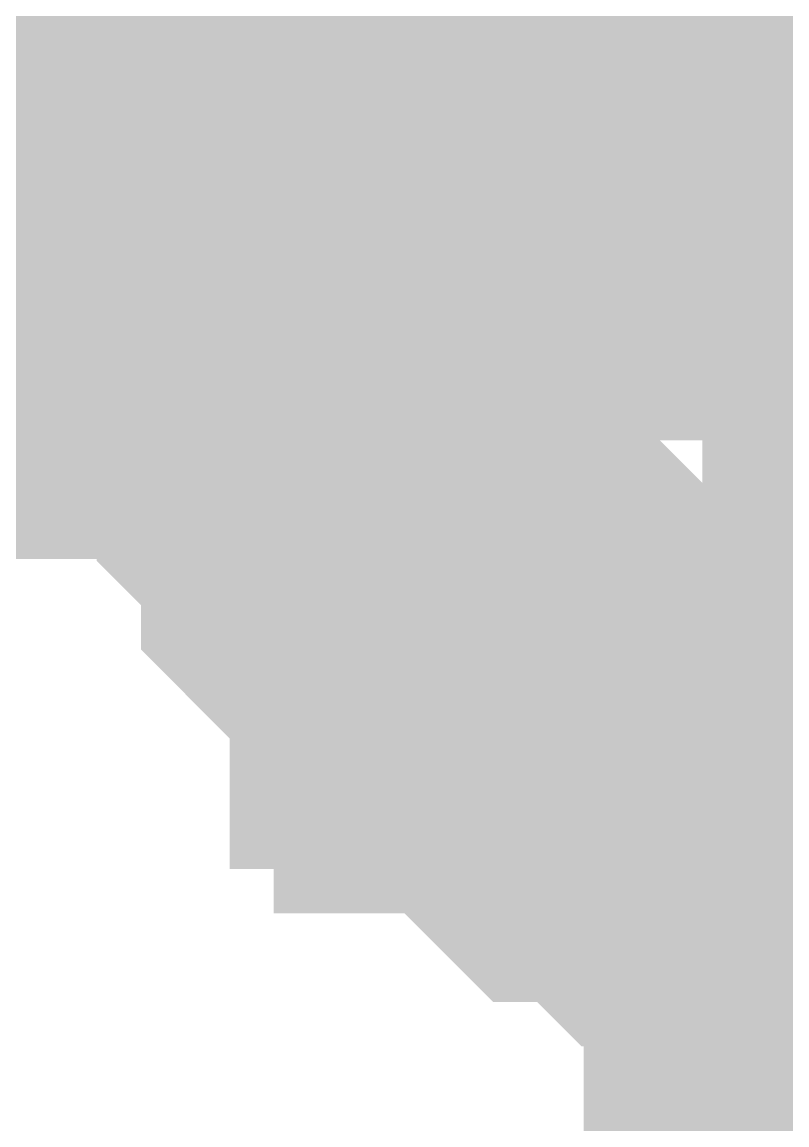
# Model space of a CAD drawing. Header units: inches. Extents: x 0 to 841, y 0 to 594.
# Drawn here: x 774.075 to 774.851, y 399.05 to 400.167 of the extents above; entities that cross this region are included whole.
import ezdxf

# ---------------------------------------------------------------- set-up
doc = ezdxf.new("R2010")
doc.units = ezdxf.units.IN
doc.layers.add('Sheet', color=255, linetype='Continuous')

msp = doc.modelspace()

# ---------------------------------------------------------------- linework, layer by layer
at = {"layer": 'Sheet'}
for points in [[(775.019, 399.9977, 0.7493, 0.7493, 0), (775.019, 402.4682, 0.7493, 0.7493, 0), (775.019, 402.4682, 0.7493, 0.7493, 0)], [(774.2554, 399.9977, 0.2997, 0.2997, 0), (774.2554, 400.0427, 0.2997, 0.2997, 0), (774.2554, 400.0876, 0.2997, 0.2997, 0), (774.2554, 400.0876, 0.2997, 0.2997, 0), (774.2554, 400.1325, 0.2997, 0.2997, 0), (774.2554, 400.1774, 0.2997, 0.2997, 0), (774.3003, 400.2223, 0.2997, 0.2997, 0), (774.3003, 400.2672, 0.2997, 0.2997, 0), (774.3003, 400.2672, 0.2997, 0.2997, 0), (774.3452, 400.3122, 0.2997, 0.2997, 0), (774.3452, 400.3571, 0.2997, 0.2997, 0)], [(774.2554, 399.9977, 0.2997, 0.2997, 0), (774.2554, 400.0427, 0.2997, 0.2997, 0), (774.2554, 400.0876, 0.2997, 0.2997, 0), (774.2554, 400.0876, 0.2997, 0.2997, 0), (774.2554, 400.1325, 0.2997, 0.2997, 0), (774.2554, 400.1774, 0.2997, 0.2997, 0), (774.3003, 400.2223, 0.2997, 0.2997, 0), (774.3003, 400.2672, 0.2997, 0.2997, 0), (774.3003, 400.2672, 0.2997, 0.2997, 0), (774.3452, 400.3122, 0.2997, 0.2997, 0), (774.3452, 400.3571, 0.2997, 0.2997, 0)], [(774.2554, 399.9977, 0.2997, 0.2997, 0), (774.2554, 400.0427, 0.2997, 0.2997, 0), (774.2554, 400.0876, 0.2997, 0.2997, 0), (774.2554, 400.0876, 0.2997, 0.2997, 0), (774.2554, 400.1325, 0.2997, 0.2997, 0), (774.2554, 400.1774, 0.2997, 0.2997, 0), (774.3003, 400.2223, 0.2997, 0.2997, 0), (774.3003, 400.2672, 0.2997, 0.2997, 0), (774.3003, 400.2672, 0.2997, 0.2997, 0), (774.3452, 400.3122, 0.2997, 0.2997, 0), (774.3452, 400.3571, 0.2997, 0.2997, 0)], [(774.2554, 399.9977, 0.2997, 0.2997, 0), (774.2554, 400.0427, 0.2997, 0.2997, 0), (774.2554, 400.0876, 0.2997, 0.2997, 0), (774.2554, 400.0876, 0.2997, 0.2997, 0), (774.2554, 400.1325, 0.2997, 0.2997, 0), (774.2554, 400.1774, 0.2997, 0.2997, 0), (774.3003, 400.2223, 0.2997, 0.2997, 0), (774.3003, 400.2672, 0.2997, 0.2997, 0), (774.3003, 400.2672, 0.2997, 0.2997, 0), (774.3452, 400.3122, 0.2997, 0.2997, 0), (774.3452, 400.3571, 0.2997, 0.2997, 0)], [(774.48, 399.9977, 0.2997, 0.2997, 0), (774.48, 400.0427, 0.2997, 0.2997, 0), (774.48, 400.0427, 0.2997, 0.2997, 0), (774.48, 400.0876, 0.2997, 0.2997, 0), (774.48, 400.0876, 0.2997, 0.2997, 0), (774.48, 400.1325, 0.2997, 0.2997, 0), (774.5249, 400.1325, 0.2997, 0.2997, 0), (774.5249, 400.1774, 0.2997, 0.2997, 0), (774.5249, 400.1774, 0.2997, 0.2997, 0), (774.5249, 400.2223, 0.2997, 0.2997, 0), (774.5249, 400.2223, 0.2997, 0.2997, 0), (774.5698, 400.2672, 0.2997, 0.2997, 0), (774.5698, 400.2672, 0.2997, 0.2997, 0), (774.5698, 400.3122, 0.2997, 0.2997, 0), (774.6147, 400.3122, 0.2997, 0.2997, 0), (774.6147, 400.3122, 0.2997, 0.2997, 0), (774.6147, 400.3571, 0.2997, 0.2997, 0)], [(774.48, 399.9977, 0.2997, 0.2997, 0), (774.48, 400.0427, 0.2997, 0.2997, 0), (774.48, 400.0427, 0.2997, 0.2997, 0), (774.48, 400.0876, 0.2997, 0.2997, 0), (774.48, 400.0876, 0.2997, 0.2997, 0), (774.48, 400.1325, 0.2997, 0.2997, 0), (774.5249, 400.1325, 0.2997, 0.2997, 0), (774.5249, 400.1774, 0.2997, 0.2997, 0), (774.5249, 400.1774, 0.2997, 0.2997, 0), (774.5249, 400.2223, 0.2997, 0.2997, 0), (774.5249, 400.2223, 0.2997, 0.2997, 0), (774.5698, 400.2672, 0.2997, 0.2997, 0), (774.5698, 400.2672, 0.2997, 0.2997, 0), (774.5698, 400.3122, 0.2997, 0.2997, 0), (774.6147, 400.3122, 0.2997, 0.2997, 0), (774.6147, 400.3122, 0.2997, 0.2997, 0), (774.6147, 400.3571, 0.2997, 0.2997, 0)], [(774.48, 399.9977, 0.2997, 0.2997, 0), (774.48, 400.0427, 0.2997, 0.2997, 0), (774.48, 400.0427, 0.2997, 0.2997, 0), (774.48, 400.0876, 0.2997, 0.2997, 0), (774.48, 400.0876, 0.2997, 0.2997, 0), (774.48, 400.1325, 0.2997, 0.2997, 0), (774.5249, 400.1325, 0.2997, 0.2997, 0), (774.5249, 400.1774, 0.2997, 0.2997, 0), (774.5249, 400.1774, 0.2997, 0.2997, 0), (774.5249, 400.2223, 0.2997, 0.2997, 0), (774.5249, 400.2223, 0.2997, 0.2997, 0), (774.5698, 400.2672, 0.2997, 0.2997, 0), (774.5698, 400.2672, 0.2997, 0.2997, 0), (774.5698, 400.3122, 0.2997, 0.2997, 0), (774.6147, 400.3122, 0.2997, 0.2997, 0), (774.6147, 400.3122, 0.2997, 0.2997, 0), (774.6147, 400.3571, 0.2997, 0.2997, 0)], [(752.5162, 399.9977, 0.7493, 0.7493, 0), (760.0171, 399.9977, 0.7493, 0.7493, 0), (775.019, 399.9977, 0.7493, 0.7493, 0)], [(775.019, 399.9977, 0.7493, 0.7493, 0), (775.019, 394.4728, 0.7493, 0.7493, 0)], [(774.2554, 399.9977, 0.0991, 0.0991, 0), (774.2554, 400.0427, 0.0991, 0.0991, 0), (774.2554, 400.0876, 0.0991, 0.0991, 0), (774.2554, 400.0876, 0.0991, 0.0991, 0), (774.2554, 400.1325, 0.0991, 0.0991, 0), (774.2554, 400.1774, 0.0991, 0.0991, 0), (774.3003, 400.2223, 0.0991, 0.0991, 0)], [(774.2554, 399.9977, 0.0991, 0.0991, 0), (774.2554, 400.0427, 0.0991, 0.0991, 0), (774.2554, 400.0876, 0.0991, 0.0991, 0), (774.2554, 400.0876, 0.0991, 0.0991, 0), (774.2554, 400.1325, 0.0991, 0.0991, 0), (774.2554, 400.1774, 0.0991, 0.0991, 0), (774.3003, 400.2223, 0.0991, 0.0991, 0)], [(774.2554, 399.9977, 0.0991, 0.0991, 0), (774.2554, 400.0427, 0.0991, 0.0991, 0), (774.2554, 400.0876, 0.0991, 0.0991, 0), (774.2554, 400.0876, 0.0991, 0.0991, 0), (774.2554, 400.1325, 0.0991, 0.0991, 0), (774.2554, 400.1774, 0.0991, 0.0991, 0), (774.3003, 400.2223, 0.0991, 0.0991, 0)], [(774.2554, 399.9977, 0.0991, 0.0991, 0), (774.2554, 400.0427, 0.0991, 0.0991, 0), (774.2554, 400.0876, 0.0991, 0.0991, 0), (774.2554, 400.0876, 0.0991, 0.0991, 0), (774.2554, 400.1325, 0.0991, 0.0991, 0), (774.2554, 400.1774, 0.0991, 0.0991, 0), (774.3003, 400.2223, 0.0991, 0.0991, 0)], [(774.48, 399.9977, 0.0991, 0.0991, 0), (774.48, 400.0427, 0.0991, 0.0991, 0), (774.48, 400.0427, 0.0991, 0.0991, 0), (774.48, 400.0876, 0.0991, 0.0991, 0), (774.48, 400.0876, 0.0991, 0.0991, 0), (774.48, 400.1325, 0.0991, 0.0991, 0), (774.5249, 400.1325, 0.0991, 0.0991, 0), (774.5249, 400.1774, 0.0991, 0.0991, 0), (774.5249, 400.1774, 0.0991, 0.0991, 0), (774.5249, 400.2223, 0.0991, 0.0991, 0)], [(774.48, 399.9977, 0.0991, 0.0991, 0), (774.48, 400.0427, 0.0991, 0.0991, 0), (774.48, 400.0427, 0.0991, 0.0991, 0), (774.48, 400.0876, 0.0991, 0.0991, 0), (774.48, 400.0876, 0.0991, 0.0991, 0), (774.48, 400.1325, 0.0991, 0.0991, 0), (774.5249, 400.1325, 0.0991, 0.0991, 0), (774.5249, 400.1774, 0.0991, 0.0991, 0), (774.5249, 400.1774, 0.0991, 0.0991, 0), (774.5249, 400.2223, 0.0991, 0.0991, 0)], [(774.48, 399.9977, 0.0991, 0.0991, 0), (774.48, 400.0427, 0.0991, 0.0991, 0), (774.48, 400.0427, 0.0991, 0.0991, 0), (774.48, 400.0876, 0.0991, 0.0991, 0), (774.48, 400.0876, 0.0991, 0.0991, 0), (774.48, 400.1325, 0.0991, 0.0991, 0), (774.5249, 400.1325, 0.0991, 0.0991, 0), (774.5249, 400.1774, 0.0991, 0.0991, 0), (774.5249, 400.1774, 0.0991, 0.0991, 0), (774.5249, 400.2223, 0.0991, 0.0991, 0)], [(775.019, 399.2341, 0.2997, 0.2997, 0), (774.974, 399.2341, 0.2997, 0.2997, 0), (774.9291, 399.2341, 0.2997, 0.2997, 0), (774.8842, 399.2341, 0.2997, 0.2997, 0), (774.8393, 399.2341, 0.2997, 0.2997, 0), (774.8393, 399.2341, 0.2997, 0.2997, 0), (774.7944, 399.279, 0.2997, 0.2997, 0), (774.7495, 399.279, 0.2997, 0.2997, 0), (774.7045, 399.279, 0.2997, 0.2997, 0), (774.6596, 399.324, 0.2997, 0.2997, 0), (774.6596, 399.324, 0.2997, 0.2997, 0), (774.6147, 399.324, 0.2997, 0.2997, 0), (774.5698, 399.3689, 0.2997, 0.2997, 0), (774.5698, 399.3689, 0.2997, 0.2997, 0), (774.5249, 399.4138, 0.2997, 0.2997, 0), (774.48, 399.4138, 0.2997, 0.2997, 0), (774.48, 399.4587, 0.2997, 0.2997, 0), (774.4351, 399.4587, 0.2997, 0.2997, 0), (774.4351, 399.5036, 0.2997, 0.2997, 0), (774.3901, 399.5485, 0.2997, 0.2997, 0), (774.3901, 399.5485, 0.2997, 0.2997, 0), (774.3452, 399.5935, 0.2997, 0.2997, 0), (774.3452, 399.6384, 0.2997, 0.2997, 0), (774.3452, 399.6384, 0.2997, 0.2997, 0), (774.3003, 399.6833, 0.2997, 0.2997, 0), (774.3003, 399.7282, 0.2997, 0.2997, 0), (774.3003, 399.7731, 0.2997, 0.2997, 0), (774.2554, 399.8181, 0.2997, 0.2997, 0), (774.2554, 399.8181, 0.2997, 0.2997, 0), (774.2554, 399.863, 0.2997, 0.2997, 0), (774.2554, 399.9079, 0.2997, 0.2997, 0), (774.2554, 399.9528, 0.2997, 0.2997, 0), (774.2554, 399.9977, 0.2997, 0.2997, 0)], [(774.2554, 399.9977, 0.2997, 0.2997, 0), (774.2554, 399.9977, 0.2997, 0.2997, 0)], [(775.019, 399.2341, 0.2997, 0.2997, 0), (774.974, 399.2341, 0.2997, 0.2997, 0), (774.9291, 399.2341, 0.2997, 0.2997, 0), (774.8842, 399.2341, 0.2997, 0.2997, 0), (774.8393, 399.2341, 0.2997, 0.2997, 0), (774.8393, 399.2341, 0.2997, 0.2997, 0), (774.7944, 399.279, 0.2997, 0.2997, 0), (774.7495, 399.279, 0.2997, 0.2997, 0), (774.7045, 399.279, 0.2997, 0.2997, 0), (774.6596, 399.324, 0.2997, 0.2997, 0), (774.6596, 399.324, 0.2997, 0.2997, 0), (774.6147, 399.324, 0.2997, 0.2997, 0), (774.5698, 399.3689, 0.2997, 0.2997, 0), (774.5698, 399.3689, 0.2997, 0.2997, 0), (774.5249, 399.4138, 0.2997, 0.2997, 0), (774.48, 399.4138, 0.2997, 0.2997, 0), (774.48, 399.4587, 0.2997, 0.2997, 0), (774.4351, 399.4587, 0.2997, 0.2997, 0), (774.4351, 399.5036, 0.2997, 0.2997, 0), (774.3901, 399.5485, 0.2997, 0.2997, 0), (774.3901, 399.5485, 0.2997, 0.2997, 0), (774.3452, 399.5935, 0.2997, 0.2997, 0), (774.3452, 399.6384, 0.2997, 0.2997, 0), (774.3452, 399.6384, 0.2997, 0.2997, 0), (774.3003, 399.6833, 0.2997, 0.2997, 0), (774.3003, 399.7282, 0.2997, 0.2997, 0), (774.3003, 399.7731, 0.2997, 0.2997, 0), (774.2554, 399.8181, 0.2997, 0.2997, 0), (774.2554, 399.8181, 0.2997, 0.2997, 0), (774.2554, 399.863, 0.2997, 0.2997, 0), (774.2554, 399.9079, 0.2997, 0.2997, 0), (774.2554, 399.9528, 0.2997, 0.2997, 0), (774.2554, 399.9977, 0.2997, 0.2997, 0)], [(774.2554, 399.9977, 0.2997, 0.2997, 0), (774.2554, 399.9977, 0.2997, 0.2997, 0)], [(775.019, 399.2341, 0.2997, 0.2997, 0), (774.974, 399.2341, 0.2997, 0.2997, 0), (774.9291, 399.2341, 0.2997, 0.2997, 0), (774.8842, 399.2341, 0.2997, 0.2997, 0), (774.8393, 399.2341, 0.2997, 0.2997, 0), (774.8393, 399.2341, 0.2997, 0.2997, 0), (774.7944, 399.279, 0.2997, 0.2997, 0), (774.7495, 399.279, 0.2997, 0.2997, 0), (774.7045, 399.279, 0.2997, 0.2997, 0), (774.6596, 399.324, 0.2997, 0.2997, 0), (774.6596, 399.324, 0.2997, 0.2997, 0), (774.6147, 399.324, 0.2997, 0.2997, 0), (774.5698, 399.3689, 0.2997, 0.2997, 0), (774.5698, 399.3689, 0.2997, 0.2997, 0), (774.5249, 399.4138, 0.2997, 0.2997, 0), (774.48, 399.4138, 0.2997, 0.2997, 0), (774.48, 399.4587, 0.2997, 0.2997, 0), (774.4351, 399.4587, 0.2997, 0.2997, 0), (774.4351, 399.5036, 0.2997, 0.2997, 0), (774.3901, 399.5485, 0.2997, 0.2997, 0), (774.3901, 399.5485, 0.2997, 0.2997, 0), (774.3452, 399.5935, 0.2997, 0.2997, 0), (774.3452, 399.6384, 0.2997, 0.2997, 0), (774.3452, 399.6384, 0.2997, 0.2997, 0), (774.3003, 399.6833, 0.2997, 0.2997, 0), (774.3003, 399.7282, 0.2997, 0.2997, 0), (774.3003, 399.7731, 0.2997, 0.2997, 0), (774.2554, 399.8181, 0.2997, 0.2997, 0), (774.2554, 399.8181, 0.2997, 0.2997, 0), (774.2554, 399.863, 0.2997, 0.2997, 0), (774.2554, 399.9079, 0.2997, 0.2997, 0), (774.2554, 399.9528, 0.2997, 0.2997, 0), (774.2554, 399.9977, 0.2997, 0.2997, 0)], [(774.2554, 399.9977, 0.2997, 0.2997, 0), (774.2554, 399.9977, 0.2997, 0.2997, 0)], [(775.019, 399.2341, 0.2997, 0.2997, 0), (774.974, 399.2341, 0.2997, 0.2997, 0), (774.9291, 399.2341, 0.2997, 0.2997, 0), (774.8842, 399.2341, 0.2997, 0.2997, 0), (774.8393, 399.2341, 0.2997, 0.2997, 0), (774.8393, 399.2341, 0.2997, 0.2997, 0), (774.7944, 399.279, 0.2997, 0.2997, 0), (774.7495, 399.279, 0.2997, 0.2997, 0), (774.7045, 399.279, 0.2997, 0.2997, 0), (774.6596, 399.324, 0.2997, 0.2997, 0), (774.6596, 399.324, 0.2997, 0.2997, 0), (774.6147, 399.324, 0.2997, 0.2997, 0), (774.5698, 399.3689, 0.2997, 0.2997, 0), (774.5698, 399.3689, 0.2997, 0.2997, 0), (774.5249, 399.4138, 0.2997, 0.2997, 0), (774.48, 399.4138, 0.2997, 0.2997, 0), (774.48, 399.4587, 0.2997, 0.2997, 0), (774.4351, 399.4587, 0.2997, 0.2997, 0), (774.4351, 399.5036, 0.2997, 0.2997, 0), (774.3901, 399.5485, 0.2997, 0.2997, 0), (774.3901, 399.5485, 0.2997, 0.2997, 0), (774.3452, 399.5935, 0.2997, 0.2997, 0), (774.3452, 399.6384, 0.2997, 0.2997, 0), (774.3452, 399.6384, 0.2997, 0.2997, 0), (774.3003, 399.6833, 0.2997, 0.2997, 0), (774.3003, 399.7282, 0.2997, 0.2997, 0), (774.3003, 399.7731, 0.2997, 0.2997, 0), (774.2554, 399.8181, 0.2997, 0.2997, 0), (774.2554, 399.8181, 0.2997, 0.2997, 0), (774.2554, 399.863, 0.2997, 0.2997, 0), (774.2554, 399.9079, 0.2997, 0.2997, 0), (774.2554, 399.9528, 0.2997, 0.2997, 0), (774.2554, 399.9977, 0.2997, 0.2997, 0)], [(774.2554, 399.9977, 0.2997, 0.2997, 0), (774.2554, 399.9977, 0.2997, 0.2997, 0)], [(775.019, 399.4587, 0.2997, 0.2997, 0), (774.974, 399.4587, 0.2997, 0.2997, 0), (774.974, 399.4587, 0.2997, 0.2997, 0), (774.9291, 399.4587, 0.2997, 0.2997, 0), (774.8842, 399.4587, 0.2997, 0.2997, 0), (774.8842, 399.4587, 0.2997, 0.2997, 0), (774.8393, 399.5036, 0.2997, 0.2997, 0), (774.8393, 399.5036, 0.2997, 0.2997, 0), (774.7944, 399.5036, 0.2997, 0.2997, 0), (774.7944, 399.5036, 0.2997, 0.2997, 0), (774.7495, 399.5036, 0.2997, 0.2997, 0), (774.7495, 399.5485, 0.2997, 0.2997, 0), (774.7045, 399.5485, 0.2997, 0.2997, 0), (774.7045, 399.5485, 0.2997, 0.2997, 0), (774.6596, 399.5935, 0.2997, 0.2997, 0), (774.6596, 399.5935, 0.2997, 0.2997, 0), (774.6147, 399.5935, 0.2997, 0.2997, 0), (774.6147, 399.6384, 0.2997, 0.2997, 0), (774.6147, 399.6384, 0.2997, 0.2997, 0), (774.5698, 399.6833, 0.2997, 0.2997, 0), (774.5698, 399.6833, 0.2997, 0.2997, 0), (774.5698, 399.7282, 0.2997, 0.2997, 0), (774.5249, 399.7282, 0.2997, 0.2997, 0), (774.5249, 399.7731, 0.2997, 0.2997, 0), (774.5249, 399.7731, 0.2997, 0.2997, 0), (774.5249, 399.8181, 0.2997, 0.2997, 0), (774.5249, 399.8181, 0.2997, 0.2997, 0), (774.48, 399.863, 0.2997, 0.2997, 0), (774.48, 399.863, 0.2997, 0.2997, 0), (774.48, 399.9079, 0.2997, 0.2997, 0), (774.48, 399.9528, 0.2997, 0.2997, 0), (774.48, 399.9528, 0.2997, 0.2997, 0), (774.48, 399.9977, 0.2997, 0.2997, 0)], [(774.48, 399.9977, 0.2997, 0.2997, 0), (774.48, 399.9977, 0.2997, 0.2997, 0)], [(775.019, 399.4587, 0.2997, 0.2997, 0), (774.974, 399.4587, 0.2997, 0.2997, 0), (774.974, 399.4587, 0.2997, 0.2997, 0), (774.9291, 399.4587, 0.2997, 0.2997, 0), (774.8842, 399.4587, 0.2997, 0.2997, 0), (774.8842, 399.4587, 0.2997, 0.2997, 0), (774.8393, 399.5036, 0.2997, 0.2997, 0), (774.8393, 399.5036, 0.2997, 0.2997, 0), (774.7944, 399.5036, 0.2997, 0.2997, 0), (774.7944, 399.5036, 0.2997, 0.2997, 0), (774.7495, 399.5036, 0.2997, 0.2997, 0), (774.7495, 399.5485, 0.2997, 0.2997, 0), (774.7045, 399.5485, 0.2997, 0.2997, 0), (774.7045, 399.5485, 0.2997, 0.2997, 0), (774.6596, 399.5935, 0.2997, 0.2997, 0), (774.6596, 399.5935, 0.2997, 0.2997, 0), (774.6147, 399.5935, 0.2997, 0.2997, 0), (774.6147, 399.6384, 0.2997, 0.2997, 0), (774.6147, 399.6384, 0.2997, 0.2997, 0), (774.5698, 399.6833, 0.2997, 0.2997, 0), (774.5698, 399.6833, 0.2997, 0.2997, 0), (774.5698, 399.7282, 0.2997, 0.2997, 0), (774.5249, 399.7282, 0.2997, 0.2997, 0), (774.5249, 399.7731, 0.2997, 0.2997, 0), (774.5249, 399.7731, 0.2997, 0.2997, 0), (774.5249, 399.8181, 0.2997, 0.2997, 0), (774.5249, 399.8181, 0.2997, 0.2997, 0), (774.48, 399.863, 0.2997, 0.2997, 0), (774.48, 399.863, 0.2997, 0.2997, 0), (774.48, 399.9079, 0.2997, 0.2997, 0), (774.48, 399.9528, 0.2997, 0.2997, 0), (774.48, 399.9528, 0.2997, 0.2997, 0), (774.48, 399.9977, 0.2997, 0.2997, 0)], [(774.48, 399.9977, 0.2997, 0.2997, 0), (774.48, 399.9977, 0.2997, 0.2997, 0)], [(775.019, 399.4587, 0.2997, 0.2997, 0), (774.974, 399.4587, 0.2997, 0.2997, 0), (774.974, 399.4587, 0.2997, 0.2997, 0), (774.9291, 399.4587, 0.2997, 0.2997, 0), (774.8842, 399.4587, 0.2997, 0.2997, 0), (774.8842, 399.4587, 0.2997, 0.2997, 0), (774.8393, 399.5036, 0.2997, 0.2997, 0), (774.8393, 399.5036, 0.2997, 0.2997, 0), (774.7944, 399.5036, 0.2997, 0.2997, 0), (774.7944, 399.5036, 0.2997, 0.2997, 0), (774.7495, 399.5036, 0.2997, 0.2997, 0), (774.7495, 399.5485, 0.2997, 0.2997, 0), (774.7045, 399.5485, 0.2997, 0.2997, 0), (774.7045, 399.5485, 0.2997, 0.2997, 0), (774.6596, 399.5935, 0.2997, 0.2997, 0), (774.6596, 399.5935, 0.2997, 0.2997, 0), (774.6147, 399.5935, 0.2997, 0.2997, 0), (774.6147, 399.6384, 0.2997, 0.2997, 0), (774.6147, 399.6384, 0.2997, 0.2997, 0), (774.5698, 399.6833, 0.2997, 0.2997, 0), (774.5698, 399.6833, 0.2997, 0.2997, 0), (774.5698, 399.7282, 0.2997, 0.2997, 0), (774.5249, 399.7282, 0.2997, 0.2997, 0), (774.5249, 399.7731, 0.2997, 0.2997, 0), (774.5249, 399.7731, 0.2997, 0.2997, 0), (774.5249, 399.8181, 0.2997, 0.2997, 0), (774.5249, 399.8181, 0.2997, 0.2997, 0), (774.48, 399.863, 0.2997, 0.2997, 0), (774.48, 399.863, 0.2997, 0.2997, 0), (774.48, 399.9079, 0.2997, 0.2997, 0), (774.48, 399.9528, 0.2997, 0.2997, 0), (774.48, 399.9528, 0.2997, 0.2997, 0), (774.48, 399.9977, 0.2997, 0.2997, 0)], [(774.48, 399.9977, 0.2997, 0.2997, 0), (774.48, 399.9977, 0.2997, 0.2997, 0)], [(774.9291, 399.2341, 0.0991, 0.0991, 0), (774.8842, 399.2341, 0.0991, 0.0991, 0), (774.8393, 399.2341, 0.0991, 0.0991, 0), (774.8393, 399.2341, 0.0991, 0.0991, 0), (774.7944, 399.279, 0.0991, 0.0991, 0), (774.7495, 399.279, 0.0991, 0.0991, 0), (774.7045, 399.279, 0.0991, 0.0991, 0), (774.6596, 399.324, 0.0991, 0.0991, 0), (774.6596, 399.324, 0.0991, 0.0991, 0), (774.6147, 399.324, 0.0991, 0.0991, 0), (774.5698, 399.3689, 0.0991, 0.0991, 0), (774.5698, 399.3689, 0.0991, 0.0991, 0), (774.5249, 399.4138, 0.0991, 0.0991, 0), (774.48, 399.4138, 0.0991, 0.0991, 0), (774.48, 399.4587, 0.0991, 0.0991, 0), (774.4351, 399.4587, 0.0991, 0.0991, 0), (774.4351, 399.5036, 0.0991, 0.0991, 0), (774.3901, 399.5485, 0.0991, 0.0991, 0), (774.3901, 399.5485, 0.0991, 0.0991, 0), (774.3452, 399.5935, 0.0991, 0.0991, 0), (774.3452, 399.6384, 0.0991, 0.0991, 0), (774.3452, 399.6384, 0.0991, 0.0991, 0), (774.3003, 399.6833, 0.0991, 0.0991, 0), (774.3003, 399.7282, 0.0991, 0.0991, 0), (774.3003, 399.7731, 0.0991, 0.0991, 0), (774.2554, 399.8181, 0.0991, 0.0991, 0), (774.2554, 399.8181, 0.0991, 0.0991, 0), (774.2554, 399.863, 0.0991, 0.0991, 0), (774.2554, 399.9079, 0.0991, 0.0991, 0), (774.2554, 399.9528, 0.0991, 0.0991, 0), (774.2554, 399.9977, 0.0991, 0.0991, 0)], [(774.2554, 399.9977, 0.0991, 0.0991, 0), (774.2554, 399.9977, 0.0991, 0.0991, 0)], [(774.9291, 399.2341, 0.0991, 0.0991, 0), (774.8842, 399.2341, 0.0991, 0.0991, 0), (774.8393, 399.2341, 0.0991, 0.0991, 0), (774.8393, 399.2341, 0.0991, 0.0991, 0), (774.7944, 399.279, 0.0991, 0.0991, 0), (774.7495, 399.279, 0.0991, 0.0991, 0), (774.7045, 399.279, 0.0991, 0.0991, 0), (774.6596, 399.324, 0.0991, 0.0991, 0), (774.6596, 399.324, 0.0991, 0.0991, 0), (774.6147, 399.324, 0.0991, 0.0991, 0), (774.5698, 399.3689, 0.0991, 0.0991, 0), (774.5698, 399.3689, 0.0991, 0.0991, 0), (774.5249, 399.4138, 0.0991, 0.0991, 0), (774.48, 399.4138, 0.0991, 0.0991, 0), (774.48, 399.4587, 0.0991, 0.0991, 0), (774.4351, 399.4587, 0.0991, 0.0991, 0), (774.4351, 399.5036, 0.0991, 0.0991, 0), (774.3901, 399.5485, 0.0991, 0.0991, 0), (774.3901, 399.5485, 0.0991, 0.0991, 0), (774.3452, 399.5935, 0.0991, 0.0991, 0), (774.3452, 399.6384, 0.0991, 0.0991, 0), (774.3452, 399.6384, 0.0991, 0.0991, 0), (774.3003, 399.6833, 0.0991, 0.0991, 0), (774.3003, 399.7282, 0.0991, 0.0991, 0), (774.3003, 399.7731, 0.0991, 0.0991, 0), (774.2554, 399.8181, 0.0991, 0.0991, 0), (774.2554, 399.8181, 0.0991, 0.0991, 0), (774.2554, 399.863, 0.0991, 0.0991, 0), (774.2554, 399.9079, 0.0991, 0.0991, 0), (774.2554, 399.9528, 0.0991, 0.0991, 0), (774.2554, 399.9977, 0.0991, 0.0991, 0)], [(774.2554, 399.9977, 0.0991, 0.0991, 0), (774.2554, 399.9977, 0.0991, 0.0991, 0)], [(774.9291, 399.2341, 0.0991, 0.0991, 0), (774.8842, 399.2341, 0.0991, 0.0991, 0), (774.8393, 399.2341, 0.0991, 0.0991, 0), (774.8393, 399.2341, 0.0991, 0.0991, 0), (774.7944, 399.279, 0.0991, 0.0991, 0), (774.7495, 399.279, 0.0991, 0.0991, 0), (774.7045, 399.279, 0.0991, 0.0991, 0), (774.6596, 399.324, 0.0991, 0.0991, 0), (774.6596, 399.324, 0.0991, 0.0991, 0), (774.6147, 399.324, 0.0991, 0.0991, 0), (774.5698, 399.3689, 0.0991, 0.0991, 0), (774.5698, 399.3689, 0.0991, 0.0991, 0), (774.5249, 399.4138, 0.0991, 0.0991, 0), (774.48, 399.4138, 0.0991, 0.0991, 0), (774.48, 399.4587, 0.0991, 0.0991, 0), (774.4351, 399.4587, 0.0991, 0.0991, 0), (774.4351, 399.5036, 0.0991, 0.0991, 0), (774.3901, 399.5485, 0.0991, 0.0991, 0), (774.3901, 399.5485, 0.0991, 0.0991, 0), (774.3452, 399.5935, 0.0991, 0.0991, 0), (774.3452, 399.6384, 0.0991, 0.0991, 0), (774.3452, 399.6384, 0.0991, 0.0991, 0), (774.3003, 399.6833, 0.0991, 0.0991, 0), (774.3003, 399.7282, 0.0991, 0.0991, 0), (774.3003, 399.7731, 0.0991, 0.0991, 0), (774.2554, 399.8181, 0.0991, 0.0991, 0), (774.2554, 399.8181, 0.0991, 0.0991, 0), (774.2554, 399.863, 0.0991, 0.0991, 0), (774.2554, 399.9079, 0.0991, 0.0991, 0), (774.2554, 399.9528, 0.0991, 0.0991, 0), (774.2554, 399.9977, 0.0991, 0.0991, 0)], [(774.2554, 399.9977, 0.0991, 0.0991, 0), (774.2554, 399.9977, 0.0991, 0.0991, 0)], [(774.9291, 399.2341, 0.0991, 0.0991, 0), (774.8842, 399.2341, 0.0991, 0.0991, 0), (774.8393, 399.2341, 0.0991, 0.0991, 0), (774.8393, 399.2341, 0.0991, 0.0991, 0), (774.7944, 399.279, 0.0991, 0.0991, 0), (774.7495, 399.279, 0.0991, 0.0991, 0), (774.7045, 399.279, 0.0991, 0.0991, 0), (774.6596, 399.324, 0.0991, 0.0991, 0), (774.6596, 399.324, 0.0991, 0.0991, 0), (774.6147, 399.324, 0.0991, 0.0991, 0), (774.5698, 399.3689, 0.0991, 0.0991, 0), (774.5698, 399.3689, 0.0991, 0.0991, 0), (774.5249, 399.4138, 0.0991, 0.0991, 0), (774.48, 399.4138, 0.0991, 0.0991, 0), (774.48, 399.4587, 0.0991, 0.0991, 0), (774.4351, 399.4587, 0.0991, 0.0991, 0), (774.4351, 399.5036, 0.0991, 0.0991, 0), (774.3901, 399.5485, 0.0991, 0.0991, 0), (774.3901, 399.5485, 0.0991, 0.0991, 0), (774.3452, 399.5935, 0.0991, 0.0991, 0), (774.3452, 399.6384, 0.0991, 0.0991, 0), (774.3452, 399.6384, 0.0991, 0.0991, 0), (774.3003, 399.6833, 0.0991, 0.0991, 0), (774.3003, 399.7282, 0.0991, 0.0991, 0), (774.3003, 399.7731, 0.0991, 0.0991, 0), (774.2554, 399.8181, 0.0991, 0.0991, 0), (774.2554, 399.8181, 0.0991, 0.0991, 0), (774.2554, 399.863, 0.0991, 0.0991, 0), (774.2554, 399.9079, 0.0991, 0.0991, 0), (774.2554, 399.9528, 0.0991, 0.0991, 0), (774.2554, 399.9977, 0.0991, 0.0991, 0)], [(774.2554, 399.9977, 0.0991, 0.0991, 0), (774.2554, 399.9977, 0.0991, 0.0991, 0)], [(774.9291, 399.4587, 0.0991, 0.0991, 0), (774.8842, 399.4587, 0.0991, 0.0991, 0), (774.8842, 399.4587, 0.0991, 0.0991, 0), (774.8393, 399.5036, 0.0991, 0.0991, 0), (774.8393, 399.5036, 0.0991, 0.0991, 0), (774.7944, 399.5036, 0.0991, 0.0991, 0), (774.7944, 399.5036, 0.0991, 0.0991, 0), (774.7495, 399.5036, 0.0991, 0.0991, 0), (774.7495, 399.5485, 0.0991, 0.0991, 0), (774.7045, 399.5485, 0.0991, 0.0991, 0), (774.7045, 399.5485, 0.0991, 0.0991, 0), (774.6596, 399.5935, 0.0991, 0.0991, 0), (774.6596, 399.5935, 0.0991, 0.0991, 0), (774.6147, 399.5935, 0.0991, 0.0991, 0), (774.6147, 399.6384, 0.0991, 0.0991, 0), (774.6147, 399.6384, 0.0991, 0.0991, 0), (774.5698, 399.6833, 0.0991, 0.0991, 0), (774.5698, 399.6833, 0.0991, 0.0991, 0), (774.5698, 399.7282, 0.0991, 0.0991, 0), (774.5249, 399.7282, 0.0991, 0.0991, 0), (774.5249, 399.7731, 0.0991, 0.0991, 0), (774.5249, 399.7731, 0.0991, 0.0991, 0), (774.5249, 399.8181, 0.0991, 0.0991, 0), (774.5249, 399.8181, 0.0991, 0.0991, 0), (774.48, 399.863, 0.0991, 0.0991, 0), (774.48, 399.863, 0.0991, 0.0991, 0), (774.48, 399.9079, 0.0991, 0.0991, 0), (774.48, 399.9528, 0.0991, 0.0991, 0), (774.48, 399.9528, 0.0991, 0.0991, 0), (774.48, 399.9977, 0.0991, 0.0991, 0)], [(774.48, 399.9977, 0.0991, 0.0991, 0), (774.48, 399.9977, 0.0991, 0.0991, 0)], [(774.9291, 399.4587, 0.0991, 0.0991, 0), (774.8842, 399.4587, 0.0991, 0.0991, 0), (774.8842, 399.4587, 0.0991, 0.0991, 0), (774.8393, 399.5036, 0.0991, 0.0991, 0), (774.8393, 399.5036, 0.0991, 0.0991, 0), (774.7944, 399.5036, 0.0991, 0.0991, 0), (774.7944, 399.5036, 0.0991, 0.0991, 0), (774.7495, 399.5036, 0.0991, 0.0991, 0), (774.7495, 399.5485, 0.0991, 0.0991, 0), (774.7045, 399.5485, 0.0991, 0.0991, 0), (774.7045, 399.5485, 0.0991, 0.0991, 0), (774.6596, 399.5935, 0.0991, 0.0991, 0), (774.6596, 399.5935, 0.0991, 0.0991, 0), (774.6147, 399.5935, 0.0991, 0.0991, 0), (774.6147, 399.6384, 0.0991, 0.0991, 0), (774.6147, 399.6384, 0.0991, 0.0991, 0), (774.5698, 399.6833, 0.0991, 0.0991, 0), (774.5698, 399.6833, 0.0991, 0.0991, 0), (774.5698, 399.7282, 0.0991, 0.0991, 0), (774.5249, 399.7282, 0.0991, 0.0991, 0), (774.5249, 399.7731, 0.0991, 0.0991, 0), (774.5249, 399.7731, 0.0991, 0.0991, 0), (774.5249, 399.8181, 0.0991, 0.0991, 0), (774.5249, 399.8181, 0.0991, 0.0991, 0), (774.48, 399.863, 0.0991, 0.0991, 0), (774.48, 399.863, 0.0991, 0.0991, 0), (774.48, 399.9079, 0.0991, 0.0991, 0), (774.48, 399.9528, 0.0991, 0.0991, 0), (774.48, 399.9528, 0.0991, 0.0991, 0), (774.48, 399.9977, 0.0991, 0.0991, 0)], [(774.48, 399.9977, 0.0991, 0.0991, 0), (774.48, 399.9977, 0.0991, 0.0991, 0)], [(774.9291, 399.4587, 0.0991, 0.0991, 0), (774.8842, 399.4587, 0.0991, 0.0991, 0), (774.8842, 399.4587, 0.0991, 0.0991, 0), (774.8393, 399.5036, 0.0991, 0.0991, 0), (774.8393, 399.5036, 0.0991, 0.0991, 0), (774.7944, 399.5036, 0.0991, 0.0991, 0), (774.7944, 399.5036, 0.0991, 0.0991, 0), (774.7495, 399.5036, 0.0991, 0.0991, 0), (774.7495, 399.5485, 0.0991, 0.0991, 0), (774.7045, 399.5485, 0.0991, 0.0991, 0), (774.7045, 399.5485, 0.0991, 0.0991, 0), (774.6596, 399.5935, 0.0991, 0.0991, 0), (774.6596, 399.5935, 0.0991, 0.0991, 0), (774.6147, 399.5935, 0.0991, 0.0991, 0), (774.6147, 399.6384, 0.0991, 0.0991, 0), (774.6147, 399.6384, 0.0991, 0.0991, 0), (774.5698, 399.6833, 0.0991, 0.0991, 0), (774.5698, 399.6833, 0.0991, 0.0991, 0), (774.5698, 399.7282, 0.0991, 0.0991, 0), (774.5249, 399.7282, 0.0991, 0.0991, 0), (774.5249, 399.7731, 0.0991, 0.0991, 0), (774.5249, 399.7731, 0.0991, 0.0991, 0), (774.5249, 399.8181, 0.0991, 0.0991, 0), (774.5249, 399.8181, 0.0991, 0.0991, 0), (774.48, 399.863, 0.0991, 0.0991, 0), (774.48, 399.863, 0.0991, 0.0991, 0), (774.48, 399.9079, 0.0991, 0.0991, 0), (774.48, 399.9528, 0.0991, 0.0991, 0), (774.48, 399.9528, 0.0991, 0.0991, 0), (774.48, 399.9977, 0.0991, 0.0991, 0)], [(774.48, 399.9977, 0.0991, 0.0991, 0), (774.48, 399.9977, 0.0991, 0.0991, 0)]]:
    msp.add_lwpolyline(points, format="xyseb", dxfattribs=at)
msp.add_lwpolyline([(774.7459, 399.9996, 0.508, 0.508, 1), (775.2539, 399.9996, 0.508, 0.508, 1)], format="xyseb", close=True, dxfattribs=at)

doc.saveas('drawing.dxf')
